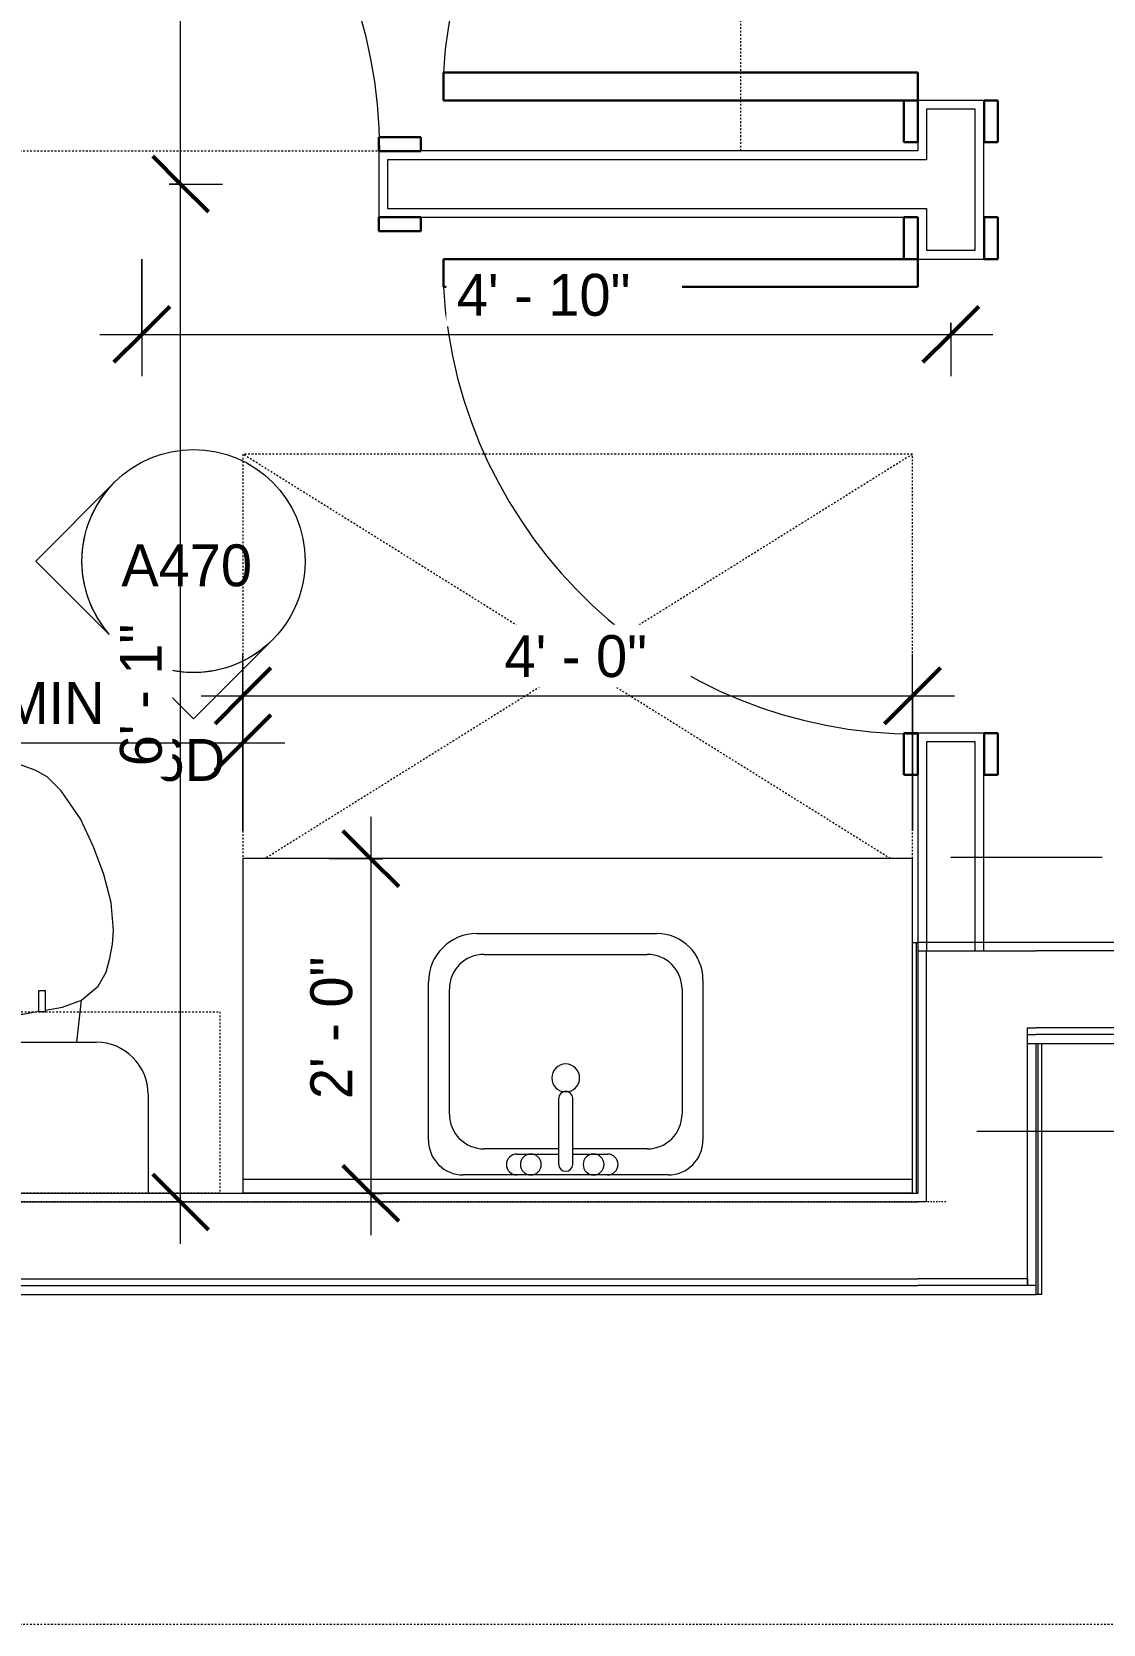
# Model space of a CAD drawing. Header units: inches. Extents: x -4010 to -1814, y 9846 to 12241.
# Drawn here: x -2848.2 to -2771.4, y 10427.3 to 10541.5 of the extents above; entities that cross this region are included whole.
import ezdxf

# ---------------------------------------------------------------- set-up
doc = ezdxf.new("R2010")
doc.units = ezdxf.units.IN
doc.header["$MEASUREMENT"] = 0
for name, pattern in [('Dash', [0.25, 0.125, -0.125]), ('Dash 3_32_', [0.1875, 0.09375, -0.09375]), ('Dash_2_', [0.25, 0.125, -0.125])]:
    doc.linetypes.add(name, pattern=pattern)
for name, color, linetype, lineweight in [('0-1', 7, 'Continuous', 5), ('0-2', 7, 'Continuous', 9), ('A-ANNO-DIMS', 211, 'Continuous', 9), ('A-ANNO-DIMS-32', 211, 'Continuous', 9), ('A-DETL-1', 90, 'Dash 3_32_', 18), ('A-DOOR-3', 31, 'Continuous', 9), ('A-DOOR-4', 31, 'Continuous', 30), ('A-DOOR-FRAM-3', 31, 'Continuous', 30), ('A-GENM', 5, 'Continuous', 9), ('A-GENM-HDLN', 13, 'Dash', 9), ('A-WALL', 113, 'Continuous', 18), ('A-WALL-2', 250, 'Continuous', 18), ('A-WALL-3', 113, 'Continuous', 9), ('A-WALL-IDEN', 211, 'Continuous', 9), ('G-ANNO-SYMB-3', 111, 'Continuous', 9), ('G-ANNO-SYMB-4', 111, 'Dash_2_', 9), ('I-FURN', 30, 'Continuous', 9), ('I-FURN-HDLN', 30, 'Dash', 9), ('I-WALL-3', 7, 'Continuous', 9), ('P-SANR-FIXT', 6, 'Continuous', 9), ('Q-CASE', 31, 'Continuous', 9), ('Q-CASE-3', 31, 'Dash', 9)]:
    doc.layers.add(name, color=color, linetype=linetype, lineweight=lineweight)
doc.styles.add('Century Gothic', font='ufonts.com_century-gothic.ttf', dxfattribs={"height": 3})
doc.dimstyles.new('OD_1__HACK_2', dxfattribs={"dimscale": 12, "dimtxt": 3.132505, "dimasz": 0.333333, "dimexe": 0.25, "dimexo": 0.166667, "dimgap": 0.041667, "dimtad": 1, "dimdec": 4, "dimrnd": 0.0625, "dimzin": 3, "dimdsep": 46, "dimlunit": 4, "dimtxsty": 'Century Gothic', "dimblk1": 'OBLIQUE', "dimblk2": 'OBLIQUE', "dimsah": 1, "dimcen": 0.09, "dimdle": 0.25, "dimazin": 0, "dimtfac": 1, "dimtdec": 4, "dimtix": 1, "dimtmove": 0, "dimatfit": 3, "dimfxl": 1, "dimtvp": 1, "dimtfill": 1, "dimfrac": 2, "dimtolj": 1, "dimtzin": 0, "dimarcsym": 2})
doc.dimstyles.new('OD_1__HACK_2_1', dxfattribs={"dimscale": 12, "dimtxt": 3.132505, "dimasz": 0.333333, "dimexe": 0.25, "dimexo": 0.166667, "dimgap": 0.041667, "dimtad": 1, "dimdec": 4, "dimrnd": 0.0625, "dimzin": 3, "dimdsep": 46, "dimlunit": 4, "dimtxsty": 'Century Gothic', "dimblk1": 'OBLIQUE', "dimblk2": 'OBLIQUE', "dimsah": 1, "dimcen": 0.09, "dimdle": 0.25, "dimazin": 0, "dimtfac": 1, "dimtdec": 4, "dimtix": 1, "dimtmove": 0, "dimatfit": 3, "dimfxl": 1, "dimtvp": 1, "dimtfill": 1, "dimfrac": 2, "dimtolj": 1, "dimtzin": 0, "dimarcsym": 2})

# ---------------------------------------------------------------- blocks, each defined once
blk = doc.blocks.new('Basic Wall _ INT - W8BØF - _5_8 GYP - 2X8 WOOD_BATT_ - 5_8 GYP_ - ___-2320181-UNIT PLANS - 1ST FLOOR')
at = {"layer": 'I-WALL-3'}
for p, q in [((-2785.07, 10476.16), (-2784.82, 10476.16)), ((-2784.82, 10476.16), (-2784.82, 10458.16)), ((-2784.82, 10476.16), (-2784.74, 10476.16)), ((-2784.74, 10476.16), (-2784.7, 10476.16))]:
    blk.add_line(p, q, dxfattribs=at)
blk = doc.blocks.new('Basic Wall _ INT - W8BØF - _5_8 GYP - 2X8 WOOD_BATT_ - 5_8 GYP_ - ___-2320180-UNIT PLANS - 1ST FLOOR')
at = {"layer": 'I-WALL-3'}
for p, q in [((-2776.07, 10450.91), (-2776.07, 10468.91)), ((-2775.79, 10450.91), (-2775.79, 10468.91)), ((-2776.16, 10450.91), (-2776.2, 10450.91)), ((-2776.07, 10450.91), (-2776.16, 10450.91)), ((-2775.79, 10450.91), (-2776.07, 10450.91))]:
    blk.add_line(p, q, dxfattribs=at)
blk = doc.blocks.new('CTR - 1st Phase - Common Walls_rvt-1-UNIT PLANS - 1ST FLOOR')
at = {"layer": 'A-WALL-2'}
for p, q in [((-2784.07, 10475.54), (-2776.82, 10475.54)), ((-2784.07, 10457.54), (-2784.07, 10475.54)), ((-2776.82, 10475.54), (-2776.2, 10475.54)), ((-2760.45, 10475.54), (-2776.2, 10475.54)), ((-2776.82, 10470.04), (-2776.2, 10470.04)), ((-2776.82, 10469.54), (-2776.82, 10470.04)), ((-2776.82, 10469.54), (-2776.82, 10470.04)), ((-2776.82, 10468.91), (-2776.82, 10469.54)), ((-2776.82, 10469.54), (-2776.2, 10469.54)), ((-2776.82, 10468.91), (-2776.82, 10469.54)), ((-2760.45, 10470.04), (-2776.2, 10470.04)), ((-2760.45, 10469.54), (-2776.2, 10469.54)), ((-2776.82, 10468.91), (-2776.2, 10468.91)), ((-2776.82, 10452.04), (-2776.82, 10468.91)), ((-2911.89, 10457.54), (-2784.7, 10457.54)), ((-2784.07, 10457.54), (-2784.7, 10457.54)), ((-2911.89, 10452.04), (-2784.7, 10452.04)), ((-2911.89, 10451.54), (-2784.7, 10451.54)), ((-2784.07, 10452.04), (-2784.7, 10452.04)), ((-2776.82, 10451.54), (-2784.7, 10451.54)), ((-2776.82, 10452.04), (-2784.07, 10452.04)), ((-2776.82, 10452.04), (-2776.82, 10451.54)), ((-2776.82, 10451.54), (-2776.82, 10452.04)), ((-2776.2, 10451.54), (-2776.82, 10451.54))]:
    blk.add_line(p, q, dxfattribs=at)
at = {"layer": 'I-WALL-3'}
for p, q in [((-2784.7, 10476.16), (-2784.7, 10458.16)), ((-2784.07, 10476.16), (-2784.7, 10476.16)), ((-2776.2, 10476.16), (-2784.07, 10476.16)), ((-2760.45, 10476.16), (-2776.2, 10476.16)), ((-2776.2, 10468.91), (-2760.45, 10468.91)), ((-2776.2, 10451.54), (-2776.2, 10468.91)), ((-2784.7, 10458.16), (-2871.36, 10458.16)), ((-2776.2, 10450.91), (-2776.2, 10451.54)), ((-2911.89, 10450.91), (-2784.7, 10450.91)), ((-2784.7, 10450.91), (-2776.2, 10450.91))]:
    blk.add_line(p, q, dxfattribs=at)
at = {"layer": '0-2'}
for name in ['Basic Wall _ INT - W8BØF - _5_8 GYP - 2X8 WOOD_BATT_ - 5_8 GYP_ - ___-2320181-UNIT PLANS - 1ST FLOOR', 'Basic Wall _ INT - W8BØF - _5_8 GYP - 2X8 WOOD_BATT_ - 5_8 GYP_ - ___-2320180-UNIT PLANS - 1ST FLOOR']:
    blk.add_blockref(name, (0, 0), dxfattribs=at)
blk = doc.blocks.new('SWING - SINGLE - FLUSH - 2-10 x 6-8 - PRIVACY-3199405-UNIT PLANS - 1ST FLOOR')
at = {"layer": 'A-DOOR-3'}
blk.add_arc((17, -2.37), 34.07, 180, 266.6343, dxfattribs=at)
at = {"layer": 'A-DOOR-4'}
for p, q in [((15, -2.37), (15, -36.38)), ((17, -2.37), (15, -2.37)), ((17, -2.37), (17, -36.38)), ((17, -36.38), (15, -36.38))]:
    blk.add_line(p, q, dxfattribs=at)
at = {"layer": 'A-DOOR-FRAM-3'}
for p, q in [((-20, 2.38), (-20, 3.38)), ((-20, 3.38), (-17, 3.38)), ((-17, 2.38), (-20, 2.38)), ((-17, 3.38), (-17, 2.38)), ((17, 2.38), (17, 3.38)), ((17, 3.38), (20, 3.38)), ((20, 2.38), (17, 2.38)), ((20, 3.38), (20, 2.38)), ((-20, -2.37), (-17, -2.37)), ((-20, -3.37), (-20, -2.37)), ((-17, -3.37), (-20, -3.37)), ((-17, -2.37), (-17, -3.37)), ((17, -2.37), (20, -2.37)), ((17, -3.37), (17, -2.37)), ((20, -3.37), (17, -3.37)), ((20, -2.37), (20, -3.37))]:
    blk.add_line(p, q, dxfattribs=at)
blk = doc.blocks.new('Bed-Standard - Queen 60_ x 79_-V81-UNIT PLANS - 1ST FLOOR')
at = {"layer": 'I-FURN'}
for p, q in [((-19.31, 37.2), (-19.31, -41.3)), ((40.69, -41.3), (40.69, 37.2)), ((-16.31, 35.7), (-16.31, 23.7)), ((-16.31, 35.7), (37.69, 35.7)), ((37.69, 35.7), (37.69, 23.7)), ((40.69, 23.7), (-19.31, 17.13)), ((-16.31, 23.7), (37.69, 23.7)), ((-19.31, -41.3), (40.69, -41.3))]:
    blk.add_line(p, q, dxfattribs=at)
at = {"layer": 'I-FURN-HDLN'}
for p, q in [((58.69, -77.3), (58.69, 37.2)), ((64.69, -68.86), (64.69, 13.39)), ((-55.31, -17.36), (-55.31, -51.36)), ((64.69, -77.3), (64.69, -75.61)), ((-55.31, -77.3), (-7.94, -77.3)), ((-5.44, -77.3), (55.06, -77.3)), ((57.56, -77.3), (58.94, -77.3)), ((63.69, -77.3), (64.69, -77.3))]:
    blk.add_line(p, q, dxfattribs=at)
blk = doc.blocks.new('M_Sink Vanity-Square - 500 x 440mm-1372835-UNIT PLANS - 1ST FLOOR')
at = {"layer": 'P-SANR-FIXT'}
for p, q in [((-5.72, 10.23), (7.14, 10.23)), ((-5.22, 8.73), (6.46, 8.73)), ((10.46, 6.91), (10.46, -4.59)), ((-9.22, -4.59), (-9.22, 6.73)), ((-7.72, -2.72), (-7.72, 6.23)), ((8.96, 6.23), (8.96, -2.72)), ((0.12, -6.33), (0.12, -1.59)), ((1.12, -6.33), (1.12, -1.59)), ((0.12, -5.22), (-5.22, -5.22)), ((-2.88, -5.59), (0.12, -5.59)), ((6.46, -5.22), (1.12, -5.22)), ((1.12, -5.59), (3.62, -5.59)), ((7.96, -7.09), (-6.72, -7.09)), ((3.62, -7.09), (-2.88, -7.09))]:
    blk.add_line(p, q, dxfattribs=at)
for centre, radius, start, end in [((-5.72, 6.73), 3.5, 90, 180), ((7.14, 6.91), 3.32, 360, 90), ((-5.22, 6.23), 2.5, 90, 180), ((6.46, 6.23), 2.5, 360, 90), ((0.62, -0.13), 1, 360, 180), ((0.62, -0.13), 1, 180, 0), ((0.62, -1.59), 0.5, 360, 180), ((-5.22, -2.72), 2.5, 180, 270), ((6.46, -2.72), 2.5, 270, 360), ((-6.72, -4.59), 2.5, 180, 270), ((-2.88, -6.34), 0.75, 90, 270), ((-1.88, -6.34), 0.75, 360, 180), ((2.62, -6.34), 0.75, 0, 180), ((3.62, -6.34), 0.75, 270, 90), ((7.96, -4.59), 2.5, 270, 0), ((-1.88, -6.34), 0.75, 180, 0), ((0.62, -6.33), 0.5, 180, 0), ((2.62, -6.34), 0.75, 180, 0)]:
    blk.add_arc(centre, radius, start, end, dxfattribs=at)
blk = doc.blocks.new('Toilet-Domestic-3D - Toilet-Domestic-3D-1352612-UNIT PLANS - 1ST FLOOR')
at = {"layer": 'P-SANR-FIXT'}
for p, q in [((-9.98, 11.75), (-9.98, 18.86)), ((9.98, 18.86), (9.98, 11.75)), ((6.25, 8.02), (-6.25, 8.02)), ((-4.86, 8.02), (-5.21, 5)), ((4.86, 8.02), (5.21, 5)), ((-2.61, 5.72), (-3.84, 5.5)), ((-1, 6), (-2.13, 5.8)), ((1, 6), (-1, 6)), ((1.89, 5.84), (1, 6)), ((3.84, 5.5), (2.37, 5.76)), ((-5.21, 5), (-6.4, 4)), ((-3.84, 5.5), (-5.21, 5)), ((5.21, 5), (3.84, 5.5)), ((6.4, 4), (5.21, 5)), ((-6.4, 4), (-6.97, 3)), ((6.97, 3), (6.4, 4)), ((-6.97, 3), (-7.24, 2)), ((7.24, 2), (6.97, 3)), ((-7.24, 2), (-7.41, 1)), ((7.41, 1), (7.24, 2)), ((-7.41, 1), (-7.5, 0)), ((-7.5, 0), (-7.33, -1.99)), ((7.33, -1.99), (7.5, 0)), ((7.5, 0), (7.41, 1)), ((-7.33, -1.99), (-6.79, -4)), ((6.79, -4), (7.33, -1.99)), ((-6.79, -4), (-6.06, -6)), ((6.06, -6), (6.79, -4)), ((-6.06, -6), (-5.13, -8)), ((5.13, -8), (6.06, -6)), ((-5.13, -8), (-3.74, -10)), ((3.74, -10), (5.13, -8)), ((-3.74, -10), (-2.74, -11)), ((2.74, -11), (3.74, -10)), ((-2.74, -11), (-1.87, -11.5)), ((1.87, -11.5), (2.74, -11)), ((-1.87, -11.5), (-0.5, -12)), ((-0.5, -12), (0.5, -12)), ((0.5, -12), (1.87, -11.5))]:
    blk.add_line(p, q, dxfattribs=at)
for centre, start, end in [((-6.25, 11.75), 180, 270), ((6.25, 11.75), 270, 360)]:
    blk.add_arc(centre, 3.73, start, end, dxfattribs=at)
blk = doc.blocks.new('Bath Vanity - Bath Vanity 48_-3150017-UNIT PLANS - 1ST FLOOR')
at = {"layer": 'Q-CASE'}
for p, q in [((24.74, 24), (-23.26, 24)), ((-23.26, 24), (-23.26, 1)), ((24.74, 1), (24.74, 24))]:
    blk.add_line(p, q, dxfattribs=at)
blk = doc.blocks.new('ADA Clearances - 30_x48_-V82-UNIT PLANS - 1ST FLOOR')
at = {"layer": 'A-GENM-HDLN'}
for p, q in [((-14, -22.41), (15, 24)), ((15, 24), (-14, 24)), ((15, -24), (15, 24)), ((15, -24), (-14, 22.41)), ((-14, -24), (-8, -24)), ((-5, -24), (15, -24))]:
    blk.add_line(p, q, dxfattribs=at)
blk = doc.blocks.new('BATHROOM MIRROR - BATHROOM MIRROR 48_-3123886-UNIT PLANS - 1ST FLOOR')
at = {"layer": 'Q-CASE'}
for p, q in [((-23.26, -23), (24.74, -23)), ((-23.26, -23), (-23.26, -24)), ((24.74, -24), (24.74, -23)), ((24.74, -24), (-23.26, -24))]:
    blk.add_line(p, q, dxfattribs=at)
blk = doc.blocks.new('300 Series Wall Hung Cabinet_326 - 30_-2909953-UNIT PLANS - 1ST FLOOR')
at = {"layer": 'Q-CASE'}
for p, q in [((-2.01, 14.69), (-2.5, 14.69)), ((-2.5, 14.69), (-2.5, 13.19)), ((-2.01, 13.19), (-2.01, 14.69)), ((2.49, 14.69), (2, 14.69)), ((2, 14.69), (2, 13.19)), ((2.49, 13.19), (2.49, 14.69)), ((-2.01, 13.19), (-2.5, 13.19)), ((2.49, 13.19), (2, 13.19))]:
    blk.add_line(p, q, dxfattribs=at)
at = {"layer": 'Q-CASE-3'}
for p, q in [((-15, 0.19), (-15, 13.19)), ((-15, 13.19), (15, 13.19)), ((15, 13.19), (15, 0.19)), ((15, 0.19), (-15, 0.19))]:
    blk.add_line(p, q, dxfattribs=at)
blk = doc.blocks.new('SWING - SINGLE - FLUSH - 2-10 x 6-8 - PRIVACY-3199407-UNIT PLANS - 1ST FLOOR')
at = {"layer": 'A-DOOR-3'}
blk.add_arc((17, 2.37), 34.07, 93.3657, 180, dxfattribs=at)
at = {"layer": 'A-DOOR-4'}
for p, q in [((15, 2.37), (15, 36.38)), ((17, 36.38), (15, 36.38)), ((17, 2.37), (17, 36.38)), ((17, 2.37), (15, 2.37))]:
    blk.add_line(p, q, dxfattribs=at)
at = {"layer": 'A-DOOR-FRAM-3'}
for p, q in [((-17, 3.37), (-20, 3.37)), ((-20, 3.37), (-20, 2.37)), ((-20, 2.37), (-17, 2.37)), ((-17, 2.37), (-17, 3.37)), ((20, 3.37), (17, 3.37)), ((17, 3.37), (17, 2.37)), ((17, 2.37), (20, 2.37)), ((20, 2.37), (20, 3.37)), ((-17, -2.38), (-20, -2.38)), ((-20, -2.38), (-20, -3.38)), ((-20, -3.38), (-17, -3.38)), ((-17, -3.38), (-17, -2.38)), ((20, -2.38), (17, -2.38)), ((17, -2.38), (17, -3.38)), ((17, -3.38), (20, -3.38)), ((20, -3.38), (20, -2.38))]:
    blk.add_line(p, q, dxfattribs=at)
blk = doc.blocks.new('Elevation - Filled Arrow-152140-UNIT PLANS - 1ST FLOOR')
at = {"layer": 'G-ANNO-SYMB-3'}
for start, end in [(360, 180), (180, 360)]:
    blk.add_arc((0, 0), 0.25, start, end, dxfattribs=at)
blk = doc.blocks.new('Elevation - Filled Arrow-151867-UNIT PLANS - 1ST FLOOR')
at = {"layer": 'G-ANNO-SYMB-3'}
for p, q in [((0, 0.3536), (-0.1768, 0.1768)), ((0.1768, 0.1768), (0, 0.3536))]:
    blk.add_line(p, q, dxfattribs=at)
blk.add_arc((0, 0), 0.25, 45, 135, dxfattribs=at)
blk = doc.blocks.new('DIMBLOCK23-UNIT PLANS - 1ST FLOOR')
at = {"layer": 'A-ANNO-DIMS-32', "lineweight": 50}
for p, q in [((-2837.54, 10530.54), (-2839.54, 10532.54)), ((-2837.54, 10530.54), (-2835.54, 10528.54)), ((-2837.54, 10457.54), (-2839.54, 10459.54)), ((-2837.54, 10457.54), (-2835.54, 10455.54))]:
    blk.add_line(p, q, dxfattribs=at)
at = {"layer": 'A-ANNO-DIMS-32'}
for p, q in [((-2838.37, 10530.54), (-2834.54, 10530.54)), ((-2837.54, 10530.54), (-2838.37, 10530.54)), ((-2837.54, 10454.54), (-2837.54, 10530.54)), ((-2838.37, 10457.54), (-2834.54, 10457.54)), ((-2837.54, 10457.54), (-2838.37, 10457.54))]:
    blk.add_line(p, q, dxfattribs=at)
at = {"layer": 'A-ANNO-DIMS-32', "color": 0, "insert": (-2841.89, 10488.79), "char_height": 3, "width": 12.5897, "attachment_point": 1, "rotation": 90, "line_spacing_factor": 0.984502, "style": 'Century Gothic', "bg_fill": 3, "box_fill_scale": 1.25, "bg_fill_color": 256, "bg_fill_true_color": 13158600, "bg_fill_transparency": 0}
blk.add_mtext('6\' - 1"', dxfattribs=at)
blk = doc.blocks.new('_Oblique')
at = {"color": 0, "linetype": 'ByBlock', "lineweight": -2}
blk.add_line((-0.5, -0.5), (0.5, 0.5), dxfattribs=at)
blk = doc.blocks.new('DIMBLOCK24-UNIT PLANS - 1ST FLOOR')
at = {"layer": 'A-ANNO-DIMS-32', "lineweight": 50}
for p, q in [((-2837.54, 10649.54), (-2839.54, 10651.54)), ((-2837.54, 10649.54), (-2835.54, 10647.54)), ((-2837.54, 10530.54), (-2839.54, 10532.54)), ((-2837.54, 10530.54), (-2835.54, 10528.54))]:
    blk.add_line(p, q, dxfattribs=at)
at = {"layer": 'A-ANNO-DIMS-32'}
for p, q in [((-2838.37, 10649.54), (-2834.54, 10649.54)), ((-2837.54, 10649.54), (-2838.37, 10649.54)), ((-2837.54, 10530.54), (-2837.54, 10649.54)), ((-2838.37, 10530.54), (-2834.54, 10530.54)), ((-2837.54, 10530.54), (-2838.37, 10530.54))]:
    blk.add_line(p, q, dxfattribs=at)
at = {"layer": 'A-ANNO-DIMS-32', "color": 0, "insert": (-2841.89, 10583.63), "char_height": 3, "width": 15.394, "attachment_point": 1, "rotation": 90, "line_spacing_factor": 0.984502, "style": 'Century Gothic', "bg_fill": 3, "box_fill_scale": 1.25, "bg_fill_color": 256, "bg_fill_true_color": 13158600, "bg_fill_transparency": 0}
blk.add_mtext('9\' - 11"', dxfattribs=at)
blk = doc.blocks.new('DIMBLOCK61-UNIT PLANS - 1ST FLOOR')
at = {"layer": 'A-ANNO-DIMS-32'}
for p, q in [((-2833.07, 10484.16), (-2833.07, 10496.84)), ((-2785.07, 10484.16), (-2785.07, 10496.84)), ((-2836.07, 10493.84), (-2782.07, 10493.84)), ((-2833.07, 10493.84), (-2833.07, 10484.16)), ((-2785.07, 10493.84), (-2785.07, 10484.16))]:
    blk.add_line(p, q, dxfattribs=at)
at = {"layer": 'A-ANNO-DIMS-32', "lineweight": 50}
for p, q in [((-2833.07, 10493.84), (-2831.07, 10495.84)), ((-2785.07, 10493.84), (-2783.07, 10495.84)), ((-2833.07, 10493.84), (-2835.07, 10491.84)), ((-2785.07, 10493.84), (-2787.07, 10491.84))]:
    blk.add_line(p, q, dxfattribs=at)
at = {"layer": 'A-ANNO-DIMS-32', "color": 0, "insert": (-2814.32, 10498.19), "char_height": 3, "width": 12.5897, "attachment_point": 1, "line_spacing_factor": 0.984502, "style": 'Century Gothic', "bg_fill": 3, "box_fill_scale": 1.25, "bg_fill_color": 256, "bg_fill_true_color": 13158600, "bg_fill_transparency": 0}
blk.add_mtext('4\' - 0"', dxfattribs=at)
blk = doc.blocks.new('DIMBLOCK62-UNIT PLANS - 1ST FLOOR')
at = {"layer": 'A-ANNO-DIMS-32'}
for p, q in [((-2823.9, 10485.16), (-2823.9, 10455.16)), ((-2823.07, 10482.16), (-2826.9, 10482.16)), ((-2823.9, 10482.16), (-2823.07, 10482.16)), ((-2823.07, 10458.16), (-2826.9, 10458.16)), ((-2823.9, 10458.16), (-2823.07, 10458.16))]:
    blk.add_line(p, q, dxfattribs=at)
at = {"layer": 'A-ANNO-DIMS-32', "lineweight": 50}
for p, q in [((-2823.9, 10482.16), (-2825.9, 10484.16)), ((-2823.9, 10482.16), (-2821.9, 10480.16)), ((-2823.9, 10458.16), (-2825.9, 10460.16)), ((-2823.9, 10458.16), (-2821.9, 10456.16))]:
    blk.add_line(p, q, dxfattribs=at)
at = {"layer": 'A-ANNO-DIMS-32', "color": 0, "insert": (-2828.24, 10464.92), "char_height": 3, "width": 12.5897, "attachment_point": 1, "rotation": 90, "line_spacing_factor": 0.984502, "style": 'Century Gothic', "bg_fill": 3, "box_fill_scale": 1.25, "bg_fill_color": 256, "bg_fill_true_color": 13158600, "bg_fill_transparency": 0}
blk.add_mtext('2\' - 0"', dxfattribs=at)
blk = doc.blocks.new('DIMBLOCK76-UNIT PLANS - 1ST FLOOR')
at = {"layer": 'A-ANNO-DIMS-32'}
for p, q in [((-2840.32, 10525.16), (-2840.32, 10516.76)), ((-2840.32, 10519.76), (-2840.32, 10525.16)), ((-2843.32, 10519.76), (-2779.32, 10519.76)), ((-2782.32, 10520.59), (-2782.32, 10516.76)), ((-2782.32, 10519.76), (-2782.32, 10520.59))]:
    blk.add_line(p, q, dxfattribs=at)
at = {"layer": 'A-ANNO-DIMS-32', "lineweight": 50}
for p, q in [((-2840.32, 10519.76), (-2838.32, 10521.76)), ((-2782.32, 10519.76), (-2780.32, 10521.76)), ((-2840.32, 10519.76), (-2842.32, 10517.76)), ((-2782.32, 10519.76), (-2784.32, 10517.76))]:
    blk.add_line(p, q, dxfattribs=at)
at = {"layer": 'A-ANNO-DIMS-32', "color": 0, "insert": (-2817.74, 10524.1), "char_height": 3, "width": 15.394, "attachment_point": 1, "line_spacing_factor": 0.984502, "style": 'Century Gothic', "bg_fill": 3, "box_fill_scale": 1.25, "bg_fill_color": 256, "bg_fill_true_color": 13158600, "bg_fill_transparency": 0}
blk.add_mtext('4\' - 10"', dxfattribs=at)
blk = doc.blocks.new('DIMBLOCK346-UNIT PLANS - 1ST FLOOR')
at = {"layer": 'A-ANNO-DIMS-32'}
for p, q in [((-2833.07, 10484.17), (-2833.07, 10493.48)), ((-2866.61, 10491.31), (-2866.61, 10487.48)), ((-2866.61, 10490.48), (-2866.61, 10491.31)), ((-2869.61, 10490.48), (-2830.07, 10490.48)), ((-2833.07, 10490.48), (-2833.07, 10484.17))]:
    blk.add_line(p, q, dxfattribs=at)
at = {"layer": 'A-ANNO-DIMS-32', "lineweight": 50}
for p, q in [((-2866.61, 10490.48), (-2864.61, 10492.48)), ((-2833.07, 10490.48), (-2831.07, 10492.48)), ((-2866.61, 10490.48), (-2868.61, 10488.48)), ((-2833.07, 10490.48), (-2835.07, 10488.48))]:
    blk.add_line(p, q, dxfattribs=at)
at = {"layer": 'A-ANNO-DIMS-32', "color": 0, "insert": (-2857.35, 10494.82), "char_height": 3, "width": 18.0194, "attachment_point": 1, "line_spacing_factor": 0.984502, "style": 'Century Gothic', "bg_fill": 3, "box_fill_scale": 1.25, "bg_fill_color": 256, "bg_fill_true_color": 13158600, "bg_fill_transparency": 0}
blk.add_mtext('33" MIN', dxfattribs=at)

msp = doc.modelspace()

# ---------------------------------------------------------------- linework, layer by layer
at = {"layer": 'A-DETL-1'}
msp.add_line((-2782.68554, 10457.5394), (-2910.35818, 10457.5394), dxfattribs=at)
at = {"layer": 'A-WALL'}
for p, q in [((-2780.57374, 10535.9144), (-2784.07374, 10535.9144)), ((-2784.07374, 10535.9144), (-2784.07374, 10532.2894)), ((-2780.57374, 10525.7894), (-2780.57374, 10535.9144)), ((-2822.69874, 10532.2894), (-2822.69874, 10528.7894)), ((-2784.07374, 10532.2894), (-2822.69874, 10532.2894)), ((-2822.69874, 10528.7894), (-2784.07374, 10528.7894)), ((-2784.07374, 10528.7894), (-2784.07374, 10525.7894)), ((-2784.07374, 10525.7894), (-2780.57374, 10525.7894)), ((-2784.07374, 10490.5394), (-2784.07374, 10475.54399)), ((-2780.57374, 10490.5394), (-2784.07374, 10490.5394)), ((-2780.57374, 10475.54399), (-2780.57374, 10490.5394))]:
    msp.add_line(p, q, dxfattribs=at)
at = {"layer": 'A-WALL-3'}
for p, q in [((-2779.94874, 10536.5394), (-2784.69874, 10536.5394)), ((-2784.69874, 10536.5394), (-2784.69874, 10532.9144)), ((-2779.94874, 10525.1644), (-2779.94874, 10536.5394)), ((-2784.69874, 10532.9144), (-2823.32374, 10532.9144)), ((-2823.32374, 10532.9144), (-2823.32374, 10528.1644)), ((-2823.32374, 10528.1644), (-2784.69874, 10528.1644)), ((-2784.69874, 10528.1644), (-2784.69874, 10525.1644)), ((-2784.69874, 10525.1644), (-2779.94874, 10525.1644)), ((-2779.94874, 10491.1644), (-2784.69874, 10491.1644)), ((-2784.69874, 10491.1644), (-2784.69874, 10475.54399)), ((-2779.94874, 10475.54399), (-2779.94874, 10491.1644)), ((-2784.69874, 10475.54399), (-2779.94874, 10475.54399))]:
    msp.add_line(p, q, dxfattribs=at)
at = {"layer": 'A-WALL-IDEN'}
msp.add_line((-2780.44874, 10462.62088), (-2769.60558, 10462.62088), dxfattribs=at)
at = {"layer": 'G-ANNO-SYMB-4'}
msp.add_line((-2938.33176, 10427.26276), (-2695.84009, 10427.26276), dxfattribs=at)

# ---------------------------------------------------------------- block references
at = {"layer": '0-1'}
msp.add_blockref('CTR - 1st Phase - Common Walls_rvt-1-UNIT PLANS - 1ST FLOOR', (0, 0), dxfattribs=at)
at = {"layer": 'A-DOOR-3'}
for name, p, rotation in [('SWING - SINGLE - FLUSH - 2-10 x 6-8 - PRIVACY-3199405-UNIT PLANS - 1ST FLOOR', (-2782.32374, 10553.5394), 270.0000000000309), ('SWING - SINGLE - FLUSH - 2-10 x 6-8 - PRIVACY-3199405-UNIT PLANS - 1ST FLOOR', (-2840.32374, 10530.5394), 180), ('SWING - SINGLE - FLUSH - 2-10 x 6-8 - PRIVACY-3199407-UNIT PLANS - 1ST FLOOR', (-2782.32374, 10508.1644), 90.00000000003087)]:
    msp.add_blockref(name, p, dxfattribs=dict(at, rotation=rotation))
at = {"layer": 'A-GENM', "rotation": 89.99999999993801}
msp.add_blockref('ADA Clearances - 30_x48_-V82-UNIT PLANS - 1ST FLOOR', (-2809.07374, 10496.16899), dxfattribs=at)
at = {"layer": 'G-ANNO-SYMB-3', "extrusion": (0, 0, -1), "xscale": 31.99999999999999, "yscale": 31.99999999999999, "zscale": 31.99999999999999}
for name, rotation in [('Elevation - Filled Arrow-152140-UNIT PLANS - 1ST FLOOR', 180), ('Elevation - Filled Arrow-151867-UNIT PLANS - 1ST FLOOR', 269.9999999999993), ('Elevation - Filled Arrow-151867-UNIT PLANS - 1ST FLOOR', 180)]:
    msp.add_blockref(name, (2836.61166, 10503.50614), dxfattribs=dict(at, rotation=rotation))
at = {"layer": 'I-FURN', "rotation": 90.00000000002666}
msp.add_blockref('Bed-Standard - Queen 60_ x 79_-V81-UNIT PLANS - 1ST FLOOR', (-2874.68274, 10588.22587), dxfattribs=at)
at = {"layer": 'P-SANR-FIXT', "rotation": 180}
msp.add_blockref('Toilet-Domestic-3D - Toilet-Domestic-3D-1352612-UNIT PLANS - 1ST FLOOR', (-2849.84303, 10477.02021), dxfattribs=at)
at = {"layer": 'P-SANR-FIXT'}
msp.add_blockref('M_Sink Vanity-Square - 500 x 440mm-1372835-UNIT PLANS - 1ST FLOOR', (-2810.55322, 10466.56814), dxfattribs=at)
at = {"layer": 'Q-CASE'}
for name, p in [('Bath Vanity - Bath Vanity 48_-3150017-UNIT PLANS - 1ST FLOOR', (-2809.81144, 10458.1644)), ('300 Series Wall Hung Cabinet_326 - 30_-2909953-UNIT PLANS - 1ST FLOOR', (-2849.71803, 10457.98149)), ('BATHROOM MIRROR - BATHROOM MIRROR 48_-3123886-UNIT PLANS - 1ST FLOOR', (-2809.81144, 10482.16899))]:
    msp.add_blockref(name, p, dxfattribs=at)

# ---------------------------------------------------------------- texts
at = {"layer": 'G-ANNO-SYMB-3', "char_height": 3, "attachment_point": 1, "style": 'Century Gothic'}
for s, insert, width in [('A470', (-2841.7876, 10504.6984), 12.221), ('6D', (-2839.47955, 10490.73947), 6.666)]:
    msp.add_mtext(s, dxfattribs=dict(at, insert=insert, width=width))

# ---------------------------------------------------------------- next in the draw order: dimensions: what is measured, and where the dimension line sits
at = {"layer": 'A-ANNO-DIMS'}
dim = msp.add_linear_dim(base=(-2837.54024, 10530.5394), p1=(-2840.36867, 10457.5394), p2=(-2840.36867, 10530.5394), angle=90, dimstyle='OD_1__HACK_2', override={"dimpost": '<>', "dimfxl": 73}, dxfattribs=at)
dim.commit()
dim.dimension.update_dxf_attribs({"geometry": 'DIMBLOCK23-UNIT PLANS - 1ST FLOOR', "text_midpoint": (-2839.6157, 10494.0394)})

# ---------------------------------------------------------------- next in the draw order: dimensions: what is measured, and where the dimension line sits
dim = msp.add_linear_dim(base=(-2837.54024, 10649.5394), p1=(-2840.36867, 10530.5394), p2=(-2840.36867, 10649.5394), angle=90, dimstyle='OD_1__HACK_2', override={"dimpost": '<>', "dimfxl": 119}, dxfattribs=at)
dim.commit()
dim.dimension.update_dxf_attribs({"geometry": 'DIMBLOCK24-UNIT PLANS - 1ST FLOOR', "text_midpoint": (-2839.6157, 10590.0394)})
for base, p1, p2, override, picture, middle in [((-2782.32374, 10519.75767), (-2840.32374, 10527.1644), (-2782.32374, 10522.5861), {"dimpost": '<>', "dimfxl": 58.180416}, 'DIMBLOCK76-UNIT PLANS - 1ST FLOOR', (-2811.32374, 10521.83313)), ((-2785.07374, 10493.84296), (-2833.07374, 10482.1644), (-2785.07374, 10482.1644), {"dimpost": '<>', "dimfxl": 48}, 'DIMBLOCK61-UNIT PLANS - 1ST FLOOR', (-2809.07374, 10495.91842))]:
    dim = msp.add_linear_dim(base=base, p1=p1, p2=p2, dimstyle='OD_1__HACK_2', override=override, dxfattribs=at)
    dim.commit()
    dim.dimension.update_dxf_attribs({"geometry": picture, "text_midpoint": middle})

# ---------------------------------------------------------------- next in the draw order: linework, layer by layer
at = {"layer": 'A-WALL-IDEN'}
msp.add_line((-2782.32374, 10482.26568), (-2771.48058, 10482.26568), dxfattribs=at)

# ---------------------------------------------------------------- next in the draw order: dimensions: what is measured, and where the dimension line sits
at = {"layer": 'A-ANNO-DIMS'}
dim = msp.add_linear_dim(base=(-2833.07374, 10490.47795), p1=(-2866.61233, 10493.30637), p2=(-2833.07374, 10482.16899), text='33" MIN', dimstyle='OD_1__HACK_2_1', override={"dimpost": '<>', "dimfxl": 35.339475}, dxfattribs=at)
dim.commit()
dim.dimension.update_dxf_attribs({"geometry": 'DIMBLOCK346-UNIT PLANS - 1ST FLOOR', "text_midpoint": (-2849.84303, 10492.55341)})
dim = msp.add_linear_dim(base=(-2823.89728, 10458.1644), p1=(-2821.06886, 10482.1644), p2=(-2821.06886, 10458.1644), angle=90, dimstyle='OD_1__HACK_2', override={"dimpost": '<>', "dimfxl": 24}, dxfattribs=at)
dim.commit()
dim.dimension.update_dxf_attribs({"geometry": 'DIMBLOCK62-UNIT PLANS - 1ST FLOOR', "text_midpoint": (-2825.97274, 10470.1644)})

doc.saveas('drawing.dxf')
